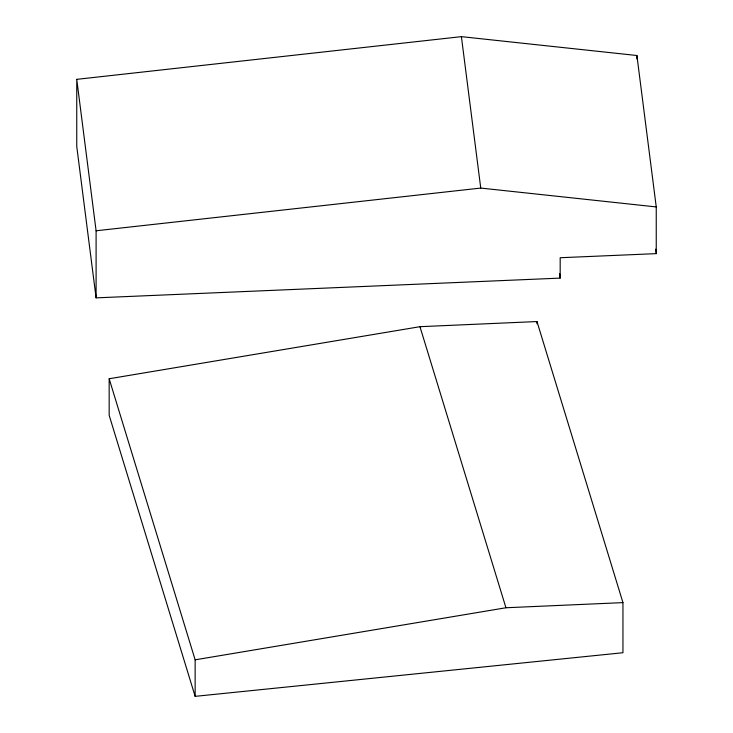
<?xml version="1.0" encoding="UTF-8"?>
<svg xmlns="http://www.w3.org/2000/svg" width="733" height="733" viewBox="0 0 733 733"><rect width="100%" height="100%" fill="white"/><g stroke="black" fill="none" stroke-linecap="round" stroke-linejoin="round"><path stroke-width="1.1" d="M109.162 378.759L419.963 326.689L536.977 321.549L622.949 602.618L622.949 652.727L195.143 696.35L109.162 415.281L109.162 378.759L195.143 659.828L195.143 696.35M195.143 659.828L505.944 607.758L622.949 602.618M76.754 79.347L461.405 36.65L636.904 55.506L656.246 206.926L656.246 253.636L560.177 257.732L560.177 278.109L96.096 297.864L76.754 146.444L76.754 79.347L96.096 230.776L96.096 297.864M96.096 230.776L480.747 188.069L656.246 206.926M419.963 326.689L505.944 607.758M655.668 249.156L656.246 253.636M559.609 273.629L560.177 278.109M461.405 36.65L480.747 188.069M636.904 55.506L636.904 58.915M536.977 321.549L536.977 323.839"/></g></svg>
